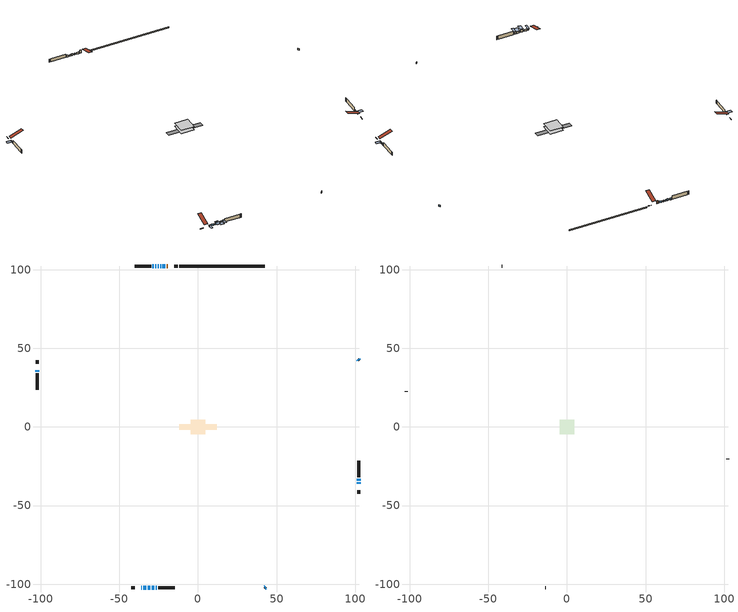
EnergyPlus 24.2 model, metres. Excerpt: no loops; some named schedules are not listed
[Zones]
conditioned space
 floor adiabatic (Floor2 construction): -4.47,-4.47 -4.47,4.47 4.47,4.47 4.47,-4.47 z0.7
 floor adiabatic (AdiabaticFloorConstruction): -4.47,-4.47 -4.47,4.47 4.47,4.47 4.47,-4.47 z0.7
 floor foundation (Slab1 construction): -11.94,-1.67 -11.94,1.67 11.94,1.67 11.94,-1.67 z0
 wall outside (RimJoist1 construction): -12.92,102.46 -14.97,102.46 / -42.44,-102.46 -40.39,-102.46 / -102.46,42.44 -102.46,40.39 / 102.46,-42.44 102.46,-40.39 z0.7:1
 wall outside (AdiabaticWallConstruction 1): -19.13,102.46 -19.84,102.46 z0.7:2.73
 wall outside (AdiabaticWallConstruction): -36.24,-102.46 -35.7,-102.46 z0.7:1.59; -102.46,36.24 -102.46,35.02 / 102.46,-36.24 102.46,-35.02 z0.7:1.62; -34.78,-102.46 -32.95,-102.46 / 102.46,-34.09 102.46,-32.87 / -20.77,102.46 -22.6,102.46 / -29.57,-102.46 -27.74,-102.46 / -23.52,102.46 -23.98,102.46 / 42.44,-102.46 42.98,-101.92 / 102.46,42.44 101.92,42.98 / -24.91,102.46 -25.52,102.46 / -26.45,102.46 -27.14,102.46 / -28.06,102.46 -28.98,102.46 z0.7:1.92; -32.02,-102.46 -30.49,-102.46 z0.7:2.73; -26.81,-102.46 -26.2,-102.46 z0.7:2.43
 wall outside (Wall1 construction): -29.91,102.46 -40.3,102.46 / -25.27,-102.46 -14.88,-102.46 / -102.46,34.09 -102.46,23.7 / 102.46,-31.94 102.46,-21.55 z0.7:3.14
 wall foundation (FoundationWall1 construction): 42.44,102.46 -12,102.46 z0:0.7
 window (WindowConstruction 14): -36.24,-102.46 -35.71,-102.46 z0.7:1.59
 window (WindowConstruction 7): -102.46,36.24 -102.46,35.02 z0.7:1.61
 window (WindowConstruction 8): -34.78,-102.46 -32.95,-102.46 z0.7:1.92
 window (WindowConstruction 9): 102.46,-36.24 102.46,-35.02 z0.7:1.61
 window (WindowConstruction 10): 102.46,-34.09 102.46,-32.87 z0.7:1.92
 window (WindowConstruction 11): -32.02,-102.46 -30.5,-102.46 z0.7:2.73
 window (WindowConstruction 12): -20.77,102.46 -22.6,102.46 z0.7:1.92
 window (WindowConstruction 13): -29.57,-102.46 -27.74,-102.46 z0.7:1.92
 window (WindowConstruction): -26.81,-102.46 -26.2,-102.46 z0.7:2.43
 window (WindowConstruction 1): -23.52,102.46 -23.98,102.46 z0.7:1.92
 window (WindowConstruction 2): 42.44,-102.46 42.98,-101.92 z0.7:1.92
 window (WindowConstruction 3): 102.46,42.44 101.92,42.98 z0.7:1.92
 window (WindowConstruction 4): -24.91,102.46 -25.52,102.46 z0.7:1.92
 window (WindowConstruction 5): -26.45,102.46 -27.14,102.46 z0.7:1.92
 window (WindowConstruction 6): -28.07,102.46 -28.98,102.46 z0.7:1.92
 door (Door): -19.13,102.46 -19.84,102.46 z0.7:2.73
 ceiling adiabatic (AdiabaticFloorConstruction): 4.47,-4.47 4.47,4.47 -4.47,4.47 -4.47,-4.47 z0.7
attic - vented
 floor to conditioned space (Floor1 construction Reversed): -4.47,-4.47 -4.47,4.47 4.47,4.47 4.47,-4.47 z3.14
 wall outside (Wall2 construction): -41.23,102.46 -41.51,102.46 / -13.95,-102.46 -13.67,-102.46 / -102.46,22.77 -102.46,22.49 / 102.46,-20.62 102.46,-20.34 z0.7:3.14
 roof outside (Roof1 construction): -18.2,102.46,3.14 -18.2,93.76,6.04 -15.9,93.76,6.04 -15.9,102.46,3.14; -37.17,-102.46,3.14 -37.17,-93.76,6.04 -39.46,-93.76,6.04 -39.46,-102.46,3.14; -102.46,37.17,3.14 -93.76,37.17,6.04 -93.76,39.46,6.04 -102.46,39.46,3.14; 102.46,-37.17,3.14 93.76,-37.17,6.04 93.76,-39.46,6.04 102.46,-39.46,3.14
shading: -35.41,-102.46 -36.54,-102.46 -36.54,-106.12 -35.41,-106.12 z1.89; -102.46,34.72 -102.46,36.54 -106.12,36.54 -106.12,34.72 z1.91; 102.46,-34.72 102.46,-36.54 106.12,-36.54 106.12,-34.72 z1.91; -30.2,-102.46 -32.32,-102.46 -32.32,-106.12 -30.2,-106.12 z3.03; -27.44,-102.46 -29.87,-102.46 -29.87,-106.12 -27.44,-106.12 z2.22; -25.9,-102.46 -27.11,-102.46 -27.11,-106.12 -25.9,-106.12 z2.73
[Building]
Building 1: Terrain=Suburbs
[Site:Location]
Vancouver Intl AP_BC: Latitude {deg}=49.19; Longitude {deg}=-123.18; Time Zone {hr}=-8; Elevation {m}=4; Keep Site Location Information=Yes
[Site:GroundTemperature:Shallow]
8.06451, 6.96315, 6.87495, 7.3976, 9.49575, 11.5841, 13.3946, 14.5416, 14.639, 13.7062, 11.9418, 9.91751
[Site:WaterMainsTemperature]
Calculation Method=Schedule; Temperature Schedule=mains temperature schedule
[Material] Roughness=Rough; Thermal Absorptance=0.9
Name | Thickness {m} | Conductivity {W/m-K} | Density {kg/m3} | Specific Heat {J/kg-K} | Solar Absorptance | Visible Absorptance
asphalt or fiberglass shingles | 0.00635 | 0.162714 | 1121.4 | 1465.45 | 0.4 | 0.4
ceiling loosefill ins | 0.169333 | 0.0480833 | 16.02 | 1046.75 | 0.7 | 0.7
ceiling stud and cavity | 0.1397 | 0.159953 | 65.682 | 1177.47 | 0.7 | 0.7
concrete 4.0 in. | 0.1016 | 1.803125 | 2242.8 | 837.4 | 0.7 | 0.7
concrete 8.0 in. | 0.2032 | 1.803125 | 2242.8 | 837.4 | 0.7 | 0.7
door material | 0.04445 | 0.188738 | 512.64 | 1214.23 | 0.7 | 0.7
exterior vertical ins | 0.00497452 | 0.029427 | 32.04 | 1214.23 | 0.7 | 0.7
floor covering | 0.0127 | 0.0433444 | 54.468 | 1339.84 | 0.6 | 0.6
floor rigid ins | 0.051816 | 0.029427 | 32.04 | 1214.23 | 0.7 | 0.7
floor rigid ins 1; wall rigid ins | 0.512978 | 0.029427 | 32.04 | 1214.23 | 0.7 | 0.7
floor stud and cavity | 0.1397 | 0.26367 | 92.3553 | 1139.71 | 0.7 | 0.7
floor stud and cavity 1 | 0.1397 | 1.75129 | 37.0049 | 1207.88 | 0.7 | 0.7
furniture material conditioned space 1 | 0.1524 | 0.115458 | 640.8 | 1214.23 | 0.6 | 0.6
gypsum board | 0.0127 | 0.160291 | 801 | 837.4 | 0.6 | 0.6
gypsum board 1 | 0.0127 | 0.160291 | 801 | 837.4 | 0.7 | 0.7
osb sheathing 0.5 in. | 0.0127 | 0.115458 | 512.64 | 1214.23 | 0.7 | 0.7
osb sheathing 0.75 in. | 0.01905 | 0.115458 | 512.64 | 1214.23 | 0.7 | 0.7
rim joist stud and cavity | 0.0508 | 0.271007 | 50.32683 | 1063.81 | 0.6 | 0.6
wall stud and cavity | 0.1397 | 0.0829899 | 139.0536 | 1170.24 | 0.7 | 0.7
wall stud and cavity 1 | 0.0889 | 6.1454 | 50.32683 | 1063.81 | 0.6 | 0.6
wall stud and cavity 2 | 0.0889 | 0.380278 | 52.3479 | 1209.89 | 0.7 | 0.7
wall stud and cavity 3 | 0.0889 | 0.391764 | 83.0341 | 1211.67 | 0.7 | 0.7
wood siding | 0.0254 | 0.102417 | 544.68 | 1172.36 | 0.4 | 0.4
wood siding 1 | 0.00254 | 0.102417 | 544.68 | 1172.36 | 0.4 | 0.4
wood siding 2; wood siding 3; wood siding 4 | 0.0254 | 0.102417 | 544.68 | 1172.36 | 0.7 | 0.7
[WindowMaterial:SimpleGlazingSystem]
Name | U-Factor {W/m2-K} | Solar Heat Gain Coefficient
WindowMaterial | 1.856706 | 0.36
WindowMaterial 1 | 2.01058 | 0.31
WindowMaterial 10 | 3.11779 | 0.43
WindowMaterial 2 | 1.89986 | 0.35
WindowMaterial 3 | 1.9555 | 0.33
WindowMaterial 4 | 1.93677 | 0.34
WindowMaterial 5 | 1.64208 | 0.43
WindowMaterial 6 | 1.86693 | 0.36
WindowMaterial 7 | 1.61369 | 0.44
WindowMaterial 8 | 1.825477 | 0.38
WindowMaterial 9 | 1.74939 | 0.4
[Construction]
AdiabaticFloorConstruction: floor stud and cavity 1, floor rigid ins 1, osb sheathing 0.75 in., floor covering
AdiabaticWallConstruction: wood siding 3, wall rigid ins, wall stud and cavity 2, gypsum board
AdiabaticWallConstruction 1: wood siding 4, wall rigid ins, wall stud and cavity 2, gypsum board
Door: door material
Floor1 construction Reversed: gypsum board, ceiling stud and cavity, ceiling loosefill ins
Floor2 construction: floor stud and cavity, floor rigid ins, osb sheathing 0.75 in., floor covering
FoundationWall1 construction: concrete 8.0 in., gypsum board 1
furniture construction conditioned space 1: furniture material conditioned space 1
PartitionWallConstruction: gypsum board, wall stud and cavity 3, gypsum board
RimJoist1 construction: wood siding 2, rim joist stud and cavity
Roof1 construction: asphalt or fiberglass shingles
Slab1 construction: concrete 4.0 in.
Wall1 construction: wood siding, osb sheathing 0.5 in., wall stud and cavity, gypsum board
Wall2 construction: wood siding 1, wall stud and cavity 1
WindowConstruction: WindowMaterial
WindowConstruction 1: WindowMaterial 1
WindowConstruction 10: WindowMaterial 7
WindowConstruction 11: WindowMaterial 8
WindowConstruction 12; WindowConstruction 13: WindowMaterial 9
WindowConstruction 14: WindowMaterial 10
WindowConstruction 2; WindowConstruction 3: WindowMaterial 2
WindowConstruction 4: WindowMaterial 3
WindowConstruction 5: WindowMaterial 4
WindowConstruction 6: WindowMaterial 5
WindowConstruction 7; WindowConstruction 8; WindowConstruction 9: WindowMaterial 6
[Zone] Multiplier=1; Part of Total Floor Area=Yes
Name | Volume {m3}
attic - vented | 37.6346
conditioned space | 256.2
[Space]
Name | Zone | Volume {m3}
attic - vented 1 | attic - vented | 37.6346
conditioned space 1 | conditioned space | 256.2
[ZoneInfiltration:EffectiveLeakageArea]
infil attic - vented 1: Zone or Space=attic - vented 1; Schedule=Always On Discrete; Effective Air Leakage Area {cm2}=3305.79; Stack Coefficient=0.000371356; Wind Coefficient=1.30201e-05
[ZoneMixing]
whole house fan mix: Zone or Space=attic - vented; Schedule=Always On Continuous; Design Flow Rate Calculation Method=Flow/Zone; Design Flow Rate {m3/s}=0; Source Zone or Space=conditioned space
[SurfaceProperty:ExposedFoundationPerimeter]
Slab1: Exposed Perimeter Calculation Method=TotalExposedPerimeter; Total Exposed Perimeter {m}=54.437
[InternalMass] Zone or ZoneList=conditioned space; Space or SpaceList=conditioned space 1
Name | Construction | Surface Area {m2}
furniture mass conditioned space 1 | furniture construction conditioned space 1 | 95.8721
partition wall mass | PartitionWallConstruction | 159.79
[Lights]
interior lighting: Zone or ZoneList or Space or SpaceList=conditioned space 1; Schedule=interior lighting schedule; Design Level Calculation Method=LightingLevel; Lighting Level {W}=343.2; Return Air Fraction=0; Fraction Radiant=0.6; Fraction Visible=0.2; Fraction Replaceable=1
[People]
occupants: Zone or ZoneList or Space or SpaceList=conditioned space 1; Number of People Schedule=occupants schedule; Number of People Calculation Method=People; Number of People=3; Fraction Radiant=0.314171; Sensible Heat Fraction=0.56303; Activity Level Schedule=occupants activity schedule; Carbon Dioxide Generation Rate {m3/s-W}=0; Enable ASHRAE 55 Comfort Warnings=No; Mean Radiant Temperature Calculation Type=EnclosureAveraged
[ElectricEquipment] Zone or ZoneList or Space or SpaceList=conditioned space 1; Design Level Calculation Method=EquipmentLevel
Name | Schedule | Design Level {W} | Fraction Latent | Fraction Radiant | Fraction Lost
clothes dryer | clothes dryer schedule | 140.772 | 0.015 | 0.081 | 0.85
clothes washer | clothes washer schedule | 32.1985 | 0.03 | 0.162 | 0.7
cooking range | cooking range schedule | 215.147 | 0.08 | 0.432 | 0.2
dishwasher | dishwasher schedule | 66.8632 | 0.3 | 0.18 | 0.4
fridge | fridge schedule | 72.9452 | 0 | 0.6 | 0
mech vent bath fan 0 | mech vent bath fan 0 schedule | 50.2 | 0 | 0 | 1
mech vent bath fan 1 | mech vent bath fan 1 schedule | 50.2 | 0 | 0 | 1
mech vent house fan | mech vent house fan schedule | 0 | 0 | 0 | 1
mech vent house fan cfis | mech vent house fan cfis schedule | 0 | 0 | 0 | 0
mech vent range fan 0 | mech vent range fan 0 schedule | 57 | 0 | 0 | 1
misc plug loads | misc plug loads schedule | 494.7 | 0.045 | 0.513 | 0.1
whole house fan | Always On Discrete | 0 | 0 | 0 | 1
[OtherEquipment] Zone or ZoneList or Space or SpaceList=conditioned space 1; Design Level Calculation Method=EquipmentLevel
Name | Fuel Type | Schedule | Design Level {W} | Fraction Latent | Fraction Radiant | Fraction Lost
clothes dryer 1 | Electricity | clothes dryer schedule | 0 | 0.015 | 0.081 | 0.85
cooking range 1 | Electricity | cooking range schedule | 0 | 0.08 | 0.432 | 0.2
general water use latent | None | general water use schedule | 62.594 | 1 | 0 | 0
general water use sensible | None | general water use schedule | -61.6891 | 0 | 0.6 | 0
mech vent house fan latent load | None | Always On Discrete | 0 | 1 | 0 | 0
mech vent house fan sensible load | None | Always On Discrete | 0 | 0 | 0 | 0
water heater energy adjustment1 | NaturalGas | Always On Discrete | 0.01 | 0 | 0 | 1
[ZoneInfiltration:DesignFlowRate] Zone or ZoneList or Space or SpaceList=conditioned space 1; Schedule=Always On Discrete; Design Flow Rate Calculation Method=Flow/Zone; Design Flow Rate {m3/s}=0
infil flow; natural vent flow; whole house fan flow
[ZoneControl:Thermostat]
conditioned space Thermostat: Zone or ZoneList=conditioned space; Control Type Schedule=conditioned space Thermostat Schedule; Control 1=conditioned space temperature setpoint; Temperature Difference Between Cutout And Setpoint {deltaC}=0
[ZoneHVAC:Baseboard:Convective:Electric]
electric baseboard: Availability Schedule=Always On Discrete; Heating Design Capacity {W}=8417; Efficiency=1
[Zone equipment]
conditioned space: electric baseboard
[Foundation:Kiva]
Foundation Kiva 1: Initial Indoor Air Temperature {C}=18; Wall Height Above Grade {m}=0.700004; Wall Depth Below Slab {m}=0.2032; Custom Block Material Name 1=exterior vertical ins; Custom Block Depth 1 {m}=0.700004; Custom Block X Position 1 {m}=0.2159; Custom Block Z Position 1 {m}=0
[Foundation:Kiva:Settings]
Soil Conductivity {W/m-K}=0.849921; Soil Density {kg/m3}=1842.3; Soil Specific Heat {J/kg-K}=418.7; Ground Solar Absorptivity=0.9; Ground Thermal Absorptivity=0.9; Ground Surface Roughness {m}=0.03; Far-Field Width {m}=40; Deep-Ground Boundary Condition=ZeroFlux; Deep-Ground Depth {m}=40; Minimum Cell Dimension {m}=0.2; Maximum Cell Growth Coefficient=3; Simulation Timestep=Timestep
[Exterior:Lights]
exterior lighting: Schedule=exterior lighting schedule; Design Level {W}=75.6
[EnergyManagementSystem:GlobalVariable]
infil_program_Qfan
infil_program_Qinf
natural_vent_program_Qnv
natural_vent_program_Qwhf
[EnergyManagementSystem:Sensor]
Name | Output:Variable or Output:Meter Index Key | Output:Variable or Output:Meter
airflow_gain | infil flow | Infiltration Sensible Heat Gain Energy
airflow_gain_1 | natural vent flow | Infiltration Sensible Heat Gain Energy
airflow_gain_2 | whole house fan flow | Infiltration Sensible Heat Gain Energy
airflow_loss | infil flow | Infiltration Sensible Heat Loss Energy
airflow_loss_1 | natural vent flow | Infiltration Sensible Heat Loss Energy
airflow_loss_2 | whole house fan flow | Infiltration Sensible Heat Loss Energy
clg_load_cond |  | Cooling:EnergyTransfer:Zone:CONDITIONED SPACE
clg_sp_s; clg_sp_s_1 | cooling setpoint | Schedule Value
clothes_dryer_exhaust_0_sch_s | clothes dryer exhaust 0 schedule | Schedule Value
conditioned_space_clg_unmet_s | conditioned space | Zone Cooling Setpoint Not Met Time
conditioned_space_htg_unmet_s | conditioned space | Zone Heating Setpoint Not Met Time
cool_season | cooling season schedule | Schedule Value
fridge_tin_s | conditioned space | Zone Mean Air Temperature
htg_load_cond |  | Heating:EnergyTransfer:Zone:CONDITIONED SPACE
htg_sp_s; htg_sp_s_1 | heating setpoint | Schedule Value
ig_ee_conv | clothes dryer | Electric Equipment Convective Heating Energy
ig_ee_conv_2 | cooking range | Electric Equipment Convective Heating Energy
ig_ee_conv_4 | fridge | Electric Equipment Convective Heating Energy
ig_ee_conv_5 | misc plug loads | Electric Equipment Convective Heating Energy
ig_ee_conv_6 | whole house fan | Electric Equipment Convective Heating Energy
ig_ee_rad | clothes dryer | Electric Equipment Radiant Heating Energy
ig_ee_rad_2 | cooking range | Electric Equipment Radiant Heating Energy
ig_ee_rad_4 | fridge | Electric Equipment Radiant Heating Energy
ig_ee_rad_5 | misc plug loads | Electric Equipment Radiant Heating Energy
ig_ee_rad_6 | whole house fan | Electric Equipment Radiant Heating Energy
ig_lgt_conv | interior lighting | Lights Convective Heating Energy
ig_lgt_rad | interior lighting | Lights Radiant Heating Energy
ig_lgt_vis | interior lighting | Lights Visible Radiation Heating Energy
ig_oe_conv | clothes dryer 1 | Other Equipment Convective Heating Energy
ig_oe_conv_1 | cooking range 1 | Other Equipment Convective Heating Energy
ig_oe_conv_2 | general water use latent | Other Equipment Convective Heating Energy
ig_oe_conv_3 | general water use sensible | Other Equipment Convective Heating Energy
ig_oe_conv_4 | water heater energy adjustment1 | Other Equipment Convective Heating Energy
ig_oe_rad | clothes dryer 1 | Other Equipment Radiant Heating Energy
ig_oe_rad_1 | cooking range 1 | Other Equipment Radiant Heating Energy
ig_oe_rad_2 | general water use latent | Other Equipment Radiant Heating Energy
ig_oe_rad_3 | general water use sensible | Other Equipment Radiant Heating Energy
ig_oe_rad_4 | water heater energy adjustment1 | Other Equipment Radiant Heating Energy
ig_ppl_conv | occupants | People Convective Heating Energy
ig_ppl_rad | occupants | People Radiant Heating Energy
im_conv | furniture mass conditioned space 1 | Surface Inside Face Convection Heat Gain Energy
im_conv_1 | partition wall mass | Surface Inside Face Convection Heat Gain Energy
im_ig | furniture mass conditioned space 1 | Surface Inside Face Internal Gains Radiation Heat Gain Energy
im_ig_1 | partition wall mass | Surface Inside Face Internal Gains Radiation Heat Gain Energy
im_lgt | furniture mass conditioned space 1 | Surface Inside Face Lights Radiation Heat Gain Energy
im_lgt_1 | partition wall mass | Surface Inside Face Lights Radiation Heat Gain Energy
im_sol | furniture mass conditioned space 1 | Surface Inside Face Solar Radiation Heat Gain Energy
im_sol_1 | partition wall mass | Surface Inside Face Solar Radiation Heat Gain Energy
im_surf | furniture mass conditioned space 1 | Surface Inside Face Net Surface Thermal Radiation Heat Gain Energy
im_surf_1 | partition wall mass | Surface Inside Face Net Surface Thermal Radiation Heat Gain Energy
mech_vent_bath_fan_0_sch_s | mech vent bath fan 0 schedule | Schedule Value
mech_vent_bath_fan_1_sch_s | mech vent bath fan 1 schedule | Schedule Value
mech_vent_range_fan_0_sch_s | mech vent range fan 0 schedule | Schedule Value
mv_conv | mech vent bath fan 0 | Electric Equipment Convective Heating Energy
mv_conv_1 | mech vent bath fan 1 | Electric Equipment Convective Heating Energy
mv_conv_2 | mech vent house fan | Electric Equipment Convective Heating Energy
mv_conv_3 | mech vent house fan cfis | Electric Equipment Convective Heating Energy
mv_conv_4 | mech vent range fan 0 | Electric Equipment Convective Heating Energy
mv_conv_5 | mech vent house fan latent load | Other Equipment Convective Heating Energy
mv_conv_6 | mech vent house fan sensible load | Other Equipment Convective Heating Energy
mv_rad | mech vent bath fan 0 | Electric Equipment Radiant Heating Energy
mv_rad_1 | mech vent bath fan 1 | Electric Equipment Radiant Heating Energy
mv_rad_2 | mech vent house fan | Electric Equipment Radiant Heating Energy
mv_rad_3 | mech vent house fan cfis | Electric Equipment Radiant Heating Energy
mv_rad_4 | mech vent range fan 0 | Electric Equipment Radiant Heating Energy
mv_rad_5 | mech vent house fan latent load | Other Equipment Radiant Heating Energy
mv_rad_6 | mech vent house fan sensible load | Other Equipment Radiant Heating Energy
natural_vent_s | natural vent schedule | Schedule Value
out_pb_s |  | Site Outdoor Air Barometric Pressure
out_wt_s |  | Site Outdoor Air Humidity Ratio
site_vw_s |  | Site Wind Speed
ss_back_out | Window1 | Surface Window Shortwave from Zone Back Out Window Heat Transfer Rate
ss_back_out_1 | Window10 | Surface Window Shortwave from Zone Back Out Window Heat Transfer Rate
ss_back_out_10 | Window5 | Surface Window Shortwave from Zone Back Out Window Heat Transfer Rate
ss_back_out_11 | Window6 | Surface Window Shortwave from Zone Back Out Window Heat Transfer Rate
ss_back_out_12 | Window7 | Surface Window Shortwave from Zone Back Out Window Heat Transfer Rate
ss_back_out_13 | Window8 | Surface Window Shortwave from Zone Back Out Window Heat Transfer Rate
ss_back_out_14 | Window9 | Surface Window Shortwave from Zone Back Out Window Heat Transfer Rate
ss_back_out_2 | Window11 | Surface Window Shortwave from Zone Back Out Window Heat Transfer Rate
ss_back_out_3 | Window12 | Surface Window Shortwave from Zone Back Out Window Heat Transfer Rate
ss_back_out_4 | Window14 | Surface Window Shortwave from Zone Back Out Window Heat Transfer Rate
ss_back_out_5 | Window15 | Surface Window Shortwave from Zone Back Out Window Heat Transfer Rate
ss_back_out_6 | Window16 | Surface Window Shortwave from Zone Back Out Window Heat Transfer Rate
ss_back_out_7 | Window17 | Surface Window Shortwave from Zone Back Out Window Heat Transfer Rate
ss_back_out_8 | Window2 | Surface Window Shortwave from Zone Back Out Window Heat Transfer Rate
ss_back_out_9 | Window4 | Surface Window Shortwave from Zone Back Out Window Heat Transfer Rate
ss_conv | Door1 | Surface Inside Face Convection Heat Gain Energy
ss_conv_1 | Window1 | Surface Inside Face Convection Heat Gain Energy
ss_conv_10 | Window4 | Surface Inside Face Convection Heat Gain Energy
ss_conv_11 | Window5 | Surface Inside Face Convection Heat Gain Energy
ss_conv_12 | Window6 | Surface Inside Face Convection Heat Gain Energy
ss_conv_13 | Window7 | Surface Inside Face Convection Heat Gain Energy
ss_conv_14 | Window8 | Surface Inside Face Convection Heat Gain Energy
ss_conv_15 | Window9 | Surface Inside Face Convection Heat Gain Energy
ss_conv_2 | Window10 | Surface Inside Face Convection Heat Gain Energy
ss_conv_3 | Window11 | Surface Inside Face Convection Heat Gain Energy
ss_conv_4 | Window12 | Surface Inside Face Convection Heat Gain Energy
ss_conv_5 | Window14 | Surface Inside Face Convection Heat Gain Energy
ss_conv_6 | Window15 | Surface Inside Face Convection Heat Gain Energy
ss_conv_7 | Window16 | Surface Inside Face Convection Heat Gain Energy
ss_conv_8 | Window17 | Surface Inside Face Convection Heat Gain Energy
ss_conv_9 | Window2 | Surface Inside Face Convection Heat Gain Energy
ss_ig | Door1 | Surface Inside Face Internal Gains Radiation Heat Gain Energy
ss_ig_1 | Window1 | Surface Inside Face Internal Gains Radiation Heat Gain Energy
ss_ig_10 | Window4 | Surface Inside Face Internal Gains Radiation Heat Gain Energy
ss_ig_11 | Window5 | Surface Inside Face Internal Gains Radiation Heat Gain Energy
ss_ig_12 | Window6 | Surface Inside Face Internal Gains Radiation Heat Gain Energy
ss_ig_13 | Window7 | Surface Inside Face Internal Gains Radiation Heat Gain Energy
ss_ig_14 | Window8 | Surface Inside Face Internal Gains Radiation Heat Gain Energy
ss_ig_15 | Window9 | Surface Inside Face Internal Gains Radiation Heat Gain Energy
ss_ig_2 | Window10 | Surface Inside Face Internal Gains Radiation Heat Gain Energy
ss_ig_3 | Window11 | Surface Inside Face Internal Gains Radiation Heat Gain Energy
ss_ig_4 | Window12 | Surface Inside Face Internal Gains Radiation Heat Gain Energy
ss_ig_5 | Window14 | Surface Inside Face Internal Gains Radiation Heat Gain Energy
ss_ig_6 | Window15 | Surface Inside Face Internal Gains Radiation Heat Gain Energy
ss_ig_7 | Window16 | Surface Inside Face Internal Gains Radiation Heat Gain Energy
ss_ig_8 | Window17 | Surface Inside Face Internal Gains Radiation Heat Gain Energy
ss_ig_9 | Window2 | Surface Inside Face Internal Gains Radiation Heat Gain Energy
ss_lgt | Door1 | Surface Inside Face Lights Radiation Heat Gain Energy
ss_sol | Door1 | Surface Inside Face Solar Radiation Heat Gain Energy
ss_surf | Door1 | Surface Inside Face Net Surface Thermal Radiation Heat Gain Energy
ss_surf_1 | Window1 | Surface Inside Face Net Surface Thermal Radiation Heat Gain Energy
ss_surf_10 | Window4 | Surface Inside Face Net Surface Thermal Radiation Heat Gain Energy
ss_surf_11 | Window5 | Surface Inside Face Net Surface Thermal Radiation Heat Gain Energy
ss_surf_12 | Window6 | Surface Inside Face Net Surface Thermal Radiation Heat Gain Energy
ss_surf_13 | Window7 | Surface Inside Face Net Surface Thermal Radiation Heat Gain Energy
ss_surf_14 | Window8 | Surface Inside Face Net Surface Thermal Radiation Heat Gain Energy
ss_surf_15 | Window9 | Surface Inside Face Net Surface Thermal Radiation Heat Gain Energy
ss_surf_2 | Window10 | Surface Inside Face Net Surface Thermal Radiation Heat Gain Energy
ss_surf_3 | Window11 | Surface Inside Face Net Surface Thermal Radiation Heat Gain Energy
ss_surf_4 | Window12 | Surface Inside Face Net Surface Thermal Radiation Heat Gain Energy
ss_surf_5 | Window14 | Surface Inside Face Net Surface Thermal Radiation Heat Gain Energy
ss_surf_6 | Window15 | Surface Inside Face Net Surface Thermal Radiation Heat Gain Energy
ss_surf_7 | Window16 | Surface Inside Face Net Surface Thermal Radiation Heat Gain Energy
ss_surf_8 | Window17 | Surface Inside Face Net Surface Thermal Radiation Heat Gain Energy
ss_surf_9 | Window2 | Surface Inside Face Net Surface Thermal Radiation Heat Gain Energy
ss_trans_in | Window1 | Surface Window Transmitted Solar Radiation Rate
ss_trans_in_1 | Window10 | Surface Window Transmitted Solar Radiation Rate
ss_trans_in_10 | Window5 | Surface Window Transmitted Solar Radiation Rate
ss_trans_in_11 | Window6 | Surface Window Transmitted Solar Radiation Rate
ss_trans_in_12 | Window7 | Surface Window Transmitted Solar Radiation Rate
ss_trans_in_13 | Window8 | Surface Window Transmitted Solar Radiation Rate
ss_trans_in_14 | Window9 | Surface Window Transmitted Solar Radiation Rate
ss_trans_in_2 | Window11 | Surface Window Transmitted Solar Radiation Rate
ss_trans_in_3 | Window12 | Surface Window Transmitted Solar Radiation Rate
ss_trans_in_4 | Window14 | Surface Window Transmitted Solar Radiation Rate
ss_trans_in_5 | Window15 | Surface Window Transmitted Solar Radiation Rate
ss_trans_in_6 | Window16 | Surface Window Transmitted Solar Radiation Rate
ss_trans_in_7 | Window17 | Surface Window Transmitted Solar Radiation Rate
ss_trans_in_8 | Window2 | Surface Window Transmitted Solar Radiation Rate
ss_trans_in_9 | Window4 | Surface Window Transmitted Solar Radiation Rate
